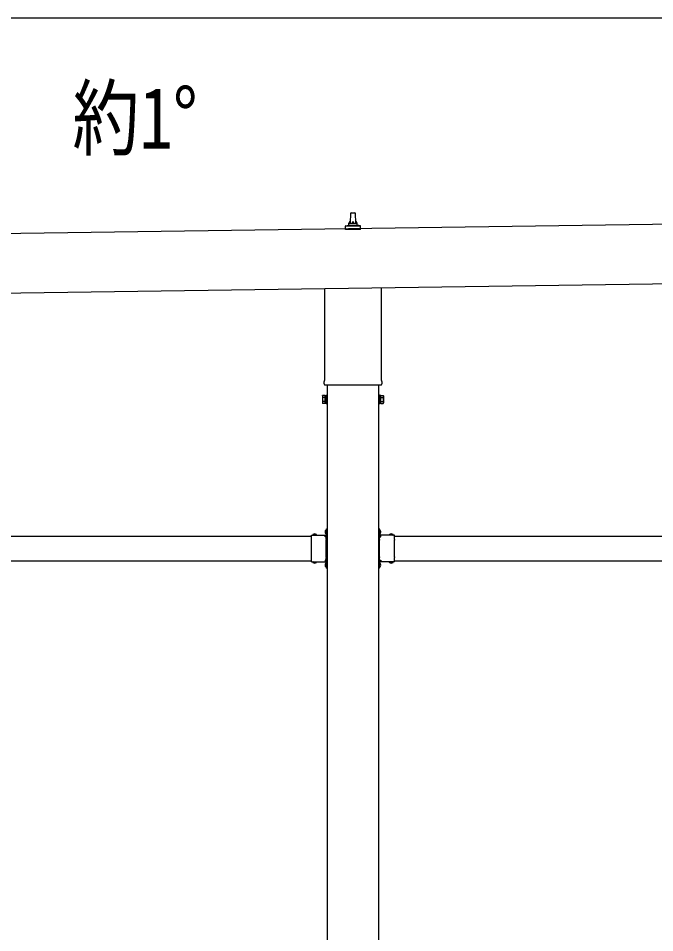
# Model space of a CAD drawing. Units: millimetres, scale not verified. Extents: x -18922 to 18922, y -13365 to 13365.
# Drawn here: x -4970 to -3432, y -4668 to -2459 of the extents above; entities that cross this region are included whole.
import ezdxf
from ezdxf.enums import TextEntityAlignment as Align

# ---------------------------------------------------------------- set-up
doc = ezdxf.new("R2010")
doc.units = ezdxf.units.MM
doc.header["$LTSCALE"] = 50
for name, color, linetype in [('0-2_USER1', 3, 'Continuous'), ('0-5_YKK_13', 4, 'Continuous'), ('0-6_YKK_A1', 4, 'Continuous'), ('0-7_YKK_D', 6, 'Continuous')]:
    doc.layers.add(name, color=color, linetype=linetype)
doc.styles.add('ＭＳ ゴシック', font='')
doc.styles.get('ＭＳ ゴシック').set_extended_font_data('MS Gothic')

msp = doc.modelspace()

# ---------------------------------------------------------------- linework, layer by layer
at = {"layer": '0-5_YKK_13'}
for p, q in [((-4166.91, -2953.23), (-4166.18, -2929.71)), ((-4165.18, -2928.73), (-4156.64, -2928.73)), ((-4155.64, -2929.71), (-4154.91, -2953.23)), ((-4178.4, -2960.05), (-4171.68, -2958.42)), ((-4171.29, -2958.23), (-4150.53, -2958.23)), ((-4170.91, -2957.45), (-4170.91, -2953.23)), ((-4169.91, -2953.23), (-4151.91, -2953.23)), ((-4150.91, -2957.45), (-4150.91, -2953.23)), ((-4143.43, -2960.05), (-4150.15, -2958.42)), ((-4179.16, -2968.73), (-4179.16, -2961.02)), ((-4142.66, -2968.73), (-4179.16, -2968.73)), ((-4178.78, -2960.23), (-4143.04, -2960.23)), ((-4142.66, -2968.73), (-4142.66, -2961.02)), ((-4229.21, -3332.72), (-4229.21, -3112.07)), ((-4092.61, -3110.12), (-4092.61, -3332.72)), ((-4230.91, -3341.5), (-4230.91, -3336)), ((-4092.97, -3345), (-4228.85, -3345)), ((-4090.91, -3336), (-4090.91, -3341.5)), ((-4234.91, -3371), (-4234.15, -3369.68)), ((-4234.91, -3371), (-4234.91, -3388)), ((-4227.91, -3374.59), (-4234.15, -3374.59)), ((-4093.91, -3374.59), (-4087.67, -3374.59)), ((-4086.91, -3371), (-4087.67, -3369.68)), ((-4086.91, -3371), (-4086.91, -3388)), ((-4234.91, -3388), (-4234.15, -3389.31)), ((-4227.91, -3384.4), (-4234.15, -3384.4)), ((-4227.91, -3389.31), (-4234.15, -3389.31)), ((-4225.41, -3388.7), (-4227.91, -3388.7)), ((-4096.41, -3388.7), (-4093.91, -3388.7)), ((-4093.91, -3384.4), (-4087.67, -3384.4)), ((-4093.91, -3389.31), (-4087.67, -3389.31)), ((-4086.91, -3388), (-4087.67, -3389.31)), ((-4261.41, -3717.78), (-4261.41, -3707.4)), ((-4261.41, -3707.4), (-4225.01, -3707.4)), ((-4258.15, -3706.53), (-4258.15, -3706.7)), ((-4257.45, -3707.4), (-4249.38, -3707.4)), ((-4254.54, -3707.4), (-4255.86, -3704.74)), ((-4252.29, -3707.4), (-4250.96, -3704.74)), ((-4248.68, -3706.53), (-4248.68, -3706.7)), ((-4229.11, -3699.5), (-4223.41, -3699.5)), ((-4225.41, -3709), (-4228.41, -3709)), ((-4225.01, -3698.37), (-4227.67, -3697.05)), ((-4225.01, -3700.62), (-4227.67, -3701.95)), ((-4225.87, -3694.76), (-4225.71, -3694.76)), ((-4225.87, -3704.23), (-4225.71, -3704.23)), ((-4225.41, -3717.78), (-4225.41, -3711)), ((-4225.01, -3692), (-4223.41, -3692)), ((-4225.01, -3708.95), (-4225.01, -3692)), ((-4225.01, -3695.46), (-4225.01, -3703.53)), ((-4223.41, -3696.5), (-4225.01, -3696.5)), ((-4225.01, -3697.5), (-4223.41, -3697.5)), ((-4225.01, -3701.5), (-4223.41, -3701.5)), ((-4223.41, -3702.5), (-4225.01, -3702.5)), ((-4096.81, -3692), (-4098.41, -3692)), ((-4098.41, -3696.5), (-4096.81, -3696.5)), ((-4096.81, -3697.5), (-4098.41, -3697.5)), ((-4092.71, -3699.5), (-4098.41, -3699.5)), ((-4096.81, -3701.5), (-4098.41, -3701.5)), ((-4098.41, -3702.5), (-4096.81, -3702.5)), ((-4096.81, -3708.95), (-4096.81, -3692)), ((-4096.81, -3695.46), (-4096.81, -3703.53)), ((-4096.81, -3698.37), (-4094.15, -3697.05)), ((-4096.81, -3700.62), (-4094.15, -3701.95)), ((-4060.41, -3707.4), (-4096.81, -3707.4)), ((-4096.41, -3709), (-4093.41, -3709)), ((-4096.41, -3717.78), (-4096.41, -3711)), ((-4095.95, -3694.76), (-4096.11, -3694.76)), ((-4095.95, -3704.23), (-4096.11, -3704.23)), ((-4073.15, -3706.53), (-4073.15, -3706.7)), ((-4064.38, -3707.4), (-4072.45, -3707.4)), ((-4069.54, -3707.4), (-4070.86, -3704.74)), ((-4067.29, -3707.4), (-4065.96, -3704.74)), ((-4063.68, -3706.53), (-4063.68, -3706.7)), ((-4060.41, -3717.78), (-4060.41, -3707.4)), ((-4261.41, -3759.78), (-4261.41, -3719.21)), ((-4225.41, -3759.78), (-4225.41, -3719.21)), ((-4096.41, -3759.78), (-4096.41, -3719.21)), ((-4060.41, -3759.78), (-4060.41, -3719.21)), ((-4261.41, -3771.6), (-4261.41, -3761.21)), ((-4261.41, -3771.6), (-4225.01, -3771.6)), ((-4258.15, -3772.46), (-4258.15, -3772.3)), ((-4257.45, -3771.6), (-4249.38, -3771.6)), ((-4254.54, -3771.6), (-4255.86, -3774.25)), ((-4252.29, -3771.6), (-4250.96, -3774.25)), ((-4248.68, -3772.46), (-4248.68, -3772.3)), ((-4228.41, -3770), (-4225.41, -3770)), ((-4225.01, -3778.37), (-4227.67, -3777.05)), ((-4225.87, -3774.76), (-4225.71, -3774.76)), ((-4225.41, -3768), (-4225.41, -3761.21)), ((-4225.01, -3787), (-4225.01, -3770.04)), ((-4225.01, -3775.46), (-4225.01, -3783.53)), ((-4096.81, -3787), (-4096.81, -3770.04)), ((-4060.41, -3771.6), (-4096.81, -3771.6)), ((-4096.81, -3775.46), (-4096.81, -3783.53)), ((-4096.81, -3778.37), (-4094.15, -3777.05)), ((-4096.41, -3768), (-4096.41, -3761.21)), ((-4093.41, -3770), (-4096.41, -3770)), ((-4095.95, -3774.76), (-4096.11, -3774.76)), ((-4073.15, -3772.46), (-4073.15, -3772.3)), ((-4064.38, -3771.6), (-4072.45, -3771.6)), ((-4069.54, -3771.6), (-4070.86, -3774.25)), ((-4067.29, -3771.6), (-4065.96, -3774.25)), ((-4063.68, -3772.46), (-4063.68, -3772.3)), ((-4060.41, -3771.6), (-4060.41, -3761.21)), ((-4225.01, -3780.62), (-4227.67, -3781.95)), ((-4225.87, -3784.23), (-4225.71, -3784.23)), ((-4225.01, -3777.5), (-4223.41, -3777.5)), ((-4225.01, -3781.5), (-4223.41, -3781.5)), ((-4225.01, -3787), (-4223.41, -3787)), ((-4096.81, -3777.5), (-4098.41, -3777.5)), ((-4096.81, -3781.5), (-4098.41, -3781.5)), ((-4096.81, -3787), (-4098.41, -3787)), ((-4096.81, -3780.62), (-4094.15, -3781.95)), ((-4095.95, -3784.23), (-4096.11, -3784.23))]:
    msp.add_line(p, q, dxfattribs=at)
for points in [[(-4227.91, -3389.31), (-4227.91, -3369.68), (-4234.15, -3369.68)], [(-4227.91, -3388.7), (-4227.91, -3370.3), (-4225.41, -3370.3)], [(-4093.91, -3388.7), (-4093.91, -3370.3), (-4096.41, -3370.3)], [(-4093.91, -3389.31), (-4093.91, -3369.68), (-4087.67, -3369.68)], [(-4225.41, -3711), (-4228.41, -3711), (-4228.41, -3707.4)], [(-4223.41, -3707), (-4223.41, -3701), (-4223.41, -3698), (-4223.41, -3692)], [(-4098.41, -3707), (-4098.41, -3701), (-4098.41, -3698), (-4098.41, -3692)], [(-4096.41, -3711), (-4093.41, -3711), (-4093.41, -3707.4)], [(-4225.41, -3768), (-4228.41, -3768), (-4228.41, -3771.6)], [(-4223.41, -3787), (-4223.41, -3781), (-4223.41, -3778), (-4223.41, -3772)], [(-4098.41, -3787), (-4098.41, -3781), (-4098.41, -3778), (-4098.41, -3772)], [(-4096.41, -3768), (-4093.41, -3768), (-4093.41, -3771.6)]]:
    msp.add_lwpolyline(points, dxfattribs=at)
for points in [[(-4225.41, -3390), (-4225.41, -3369), (-4223.41, -3369), (-4223.41, -3390)], [(-4096.41, -3390), (-4096.41, -3369), (-4098.41, -3369), (-4098.41, -3390)]]:
    msp.add_lwpolyline(points, close=True, dxfattribs=at)
for centre, radius, start, end in [((-4165.18, -2929.73), 1, 90, 178.60509), ((-4156.64, -2929.73), 1, 1.39491, 90), ((-4171.91, -2957.45), 1, 283.62699, 0), ((-4166.83, -2953.87), 4.13, 90, 171.17633), ((-4169.91, -2954.23), 1, 90, 180), ((-4157.58, -2953.23), 4.83, 133.60282, 180), ((-4164.24, -2953.23), 4.83, 0, 46.39718), ((-4155, -2953.87), 4.13, 8.82367, 90), ((-4151.91, -2954.23), 1, 0, 90), ((-4149.91, -2957.45), 1, 180, 256.37301), ((-4178.16, -2961.02), 1, 103.62699, 180), ((-4143.66, -2961.02), 1, 0, 76.37301), ((-4226.91, -3336), 4, 125.09963, 180), ((-4094.91, -3336), 4, 0, 54.90037), ((-4226.91, -3341.5), 4, 180, 194.47751), ((-4226.91, -3341.5), 4, 194.47751, 241.04498), ((-4094.91, -3341.5), 4, 298.95502, 345.52249), ((-4094.91, -3341.5), 4, 345.52249, 0), ((-4230.57, -3372.13), 4.34, 145.61575, 214.38425), ((-4218.67, -3379.5), 16.24, 162.41205, 197.58795), ((-4091.26, -3372.13), 4.34, 325.61575, 34.38425), ((-4103.15, -3379.5), 16.24, 342.41205, 17.58795), ((-4230.57, -3386.86), 4.34, 145.61575, 214.38425), ((-4091.26, -3386.86), 4.34, 325.61575, 34.38425), ((-4257.45, -3706.7), 0.7, 180, 270), ((-4257.28, -3706.53), 0.862, 129.12355, 180), ((-4253.41, -3711.3), 7, 90, 129.12355), ((-4253.41, -3711.3), 7, 50.87645, 90), ((-4249.38, -3706.7), 0.7, 270, 0), ((-4249.54, -3706.53), 0.862, 0, 50.87645), ((-4221.11, -3699.5), 7, 140.87645, 180), ((-4221.11, -3699.5), 7, 180, 219.12355), ((-4225.87, -3695.62), 0.862, 90, 140.87645), ((-4225.87, -3703.37), 0.862, 219.12355, 270), ((-4225.71, -3695.46), 0.7, 0, 90), ((-4225.71, -3703.53), 0.7, 270, 0), ((-4225.41, -3707), 2, 270, 0), ((-4096.41, -3707), 2, 180, 270), ((-4096.11, -3695.46), 0.7, 90, 180), ((-4096.11, -3703.53), 0.7, 180, 270), ((-4095.95, -3695.62), 0.862, 39.12355, 90), ((-4095.95, -3703.37), 0.862, 270, 320.87645), ((-4100.71, -3699.5), 7, 0, 39.12355), ((-4100.71, -3699.5), 7, 320.87645, 0), ((-4072.45, -3706.7), 0.7, 180, 270), ((-4072.28, -3706.53), 0.862, 129.12355, 180), ((-4068.41, -3711.3), 7, 90, 129.12355), ((-4068.41, -3711.3), 7, 50.87645, 90), ((-4064.38, -3706.7), 0.7, 270, 0), ((-4064.54, -3706.53), 0.862, 0, 50.87645), ((-4262.11, -3718.5), 1, 314.427, 45.573), ((-4224.71, -3718.5), 1, 134.427, 225.573), ((-4097.11, -3718.5), 1, 314.427, 45.573), ((-4059.71, -3718.5), 1, 134.427, 225.573), ((-4262.11, -3760.5), 1, 314.427, 45.573), ((-4257.45, -3772.3), 0.7, 90, 180), ((-4257.28, -3772.46), 0.862, 180, 230.87645), ((-4253.41, -3767.7), 7, 230.87645, 270), ((-4253.41, -3767.7), 7, 270, 309.12355), ((-4249.38, -3772.3), 0.7, 0, 90), ((-4249.54, -3772.46), 0.862, 309.12355, 0), ((-4221.11, -3779.5), 7, 140.87645, 180), ((-4225.87, -3775.62), 0.862, 90, 140.87645), ((-4224.71, -3760.5), 1, 134.427, 225.573), ((-4225.71, -3775.46), 0.7, 0, 90), ((-4225.41, -3772), 2, 0, 90), ((-4096.41, -3772), 2, 90, 180), ((-4096.11, -3775.46), 0.7, 90, 180), ((-4097.11, -3760.5), 1, 314.427, 45.573), ((-4095.95, -3775.62), 0.862, 39.12355, 90), ((-4100.71, -3779.5), 7, 0, 39.12355), ((-4072.45, -3772.3), 0.7, 90, 180), ((-4072.28, -3772.46), 0.862, 180, 230.87645), ((-4068.41, -3767.7), 7, 230.87645, 270), ((-4068.41, -3767.7), 7, 270, 309.12355), ((-4064.38, -3772.3), 0.7, 0, 90), ((-4064.54, -3772.46), 0.862, 309.12355, 0), ((-4059.71, -3760.5), 1, 134.427, 225.573), ((-4221.11, -3779.5), 7, 180, 219.12355), ((-4225.87, -3783.37), 0.862, 219.12355, 270), ((-4225.71, -3783.53), 0.7, 270, 0), ((-4096.11, -3783.53), 0.7, 180, 270), ((-4095.95, -3783.37), 0.862, 270, 320.87645), ((-4100.71, -3779.5), 7, 320.87645, 0)]:
    msp.add_arc(centre, radius, start, end, dxfattribs=at)
at = {"layer": '0-6_YKK_A1'}
for p, q in [((-7458.01, -3013.15), (-2070.97, -2936.22)), ((-2068.9, -3081.21), (-7455.94, -3158.17)), ((-4223.41, -3345), (-4223.41, -6182.5)), ((-4098.41, -6182.5), (-4098.41, -3345)), ((-5460.41, -3709.5), (-4261.41, -3709.5)), ((-4060.41, -3709.5), (-2861.41, -3709.5)), ((-5460.41, -3769.5), (-4261.41, -3769.5)), ((-4228.41, -3769.5), (-4223.91, -3769.5)), ((-4093.41, -3769.5), (-4097.91, -3769.5)), ((-4060.41, -3769.5), (-2861.41, -3769.5))]:
    msp.add_line(p, q, dxfattribs=at)
for points in [[(-4228.41, -3709.5), (-4223.91, -3709.5), (-4223.91, -3769.5)], [(-4093.41, -3709.5), (-4097.91, -3709.5), (-4097.91, -3769.5)]]:
    msp.add_lwpolyline(points, dxfattribs=at)
at = {"layer": '0-7_YKK_D'}
msp.add_line((3120.51, -2458.68), (-7250.5, -2458.68), dxfattribs=at)

# ---------------------------------------------------------------- texts
at = {"layer": '0-2_USER1', "style": 'ＭＳ ゴシック', "width": 0.8}
msp.add_text('約1°', height=148.5, dxfattribs=at).set_placement((-4838.88, -2818.56), align=Align.BOTTOM_LEFT)

doc.saveas('drawing.dxf')
